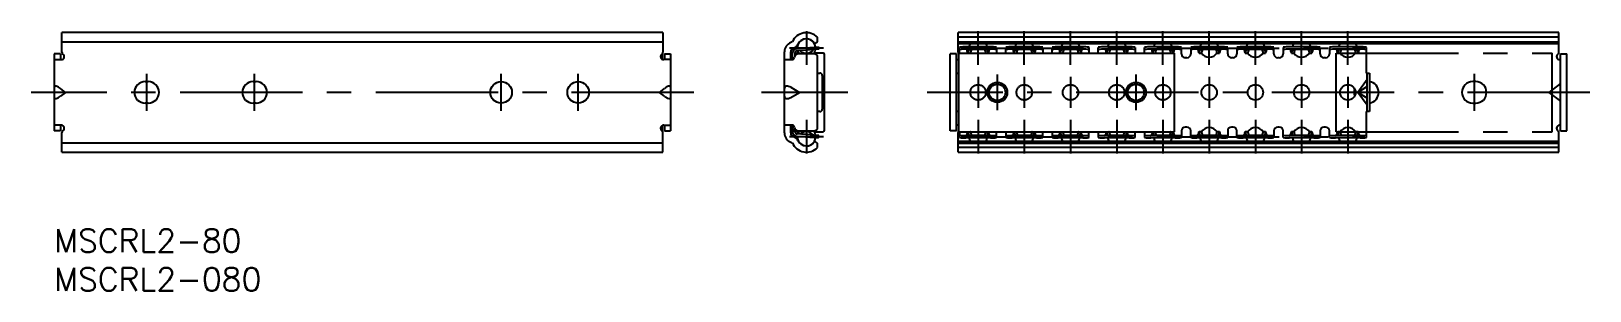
# Model space of a CAD drawing. Extents: x -3 to 199, y -8 to 26.
import ezdxf

# ---------------------------------------------------------------- set-up
doc = ezdxf.new("R2010")
doc.units = 0
doc.header["$LTSCALE"] = 0.5
for name, pattern in [('CENTER', [50.8, 31.75, -6.35, 6.35, -6.35]), ('DASHED', [19.05, 12.7, -6.35]), ('PHANTOM', [63.5, 31.75, -6.35, 6.35, -6.35, 6.35, -6.35])]:
    doc.linetypes.add(name, pattern=pattern)
for name, color, linetype in [('MSM_CENTER', 1, 'CENTER'), ('MSM_CONTINUOUS', 7, 'CONTINUOUS'), ('MSM_DASHED', 4, 'DASHED'), ('MSM_IMAGINARY', 6, 'PHANTOM'), ('MSM_NARROW', 5, 'CONTINUOUS'), ('MSM_PART_NUMBER', 7, 'CONTINUOUS')]:
    doc.layers.add(name, color=color, linetype=linetype)
doc.styles.get("Standard").update_dxf_attribs({"font": 'txt.shx', "height": 1.5, "bigfont": 'bigfont.shx'})

# ---------------------------------------------------------------- blocks, each defined once
blk = doc.blocks.new('*U26')
at = {"layer": 'MSM_PART_NUMBER'}
blk.add_text('MSCRL2-80', height=3, dxfattribs=at).set_placement((0, -3))
blk = doc.blocks.new('*U27')
at = {"layer": 'MSM_PART_NUMBER'}
blk.add_text('MSCRL2-080', height=3, dxfattribs=at).set_placement((0, -8))

msp = doc.modelspace()

# ---------------------------------------------------------------- linework, layer by layer
at = {"layer": 'MSM_CENTER'}
for p, q in [((97.63, 25.69), (97.63, 21.31)), ((119.9, 21.31), (119.9, 25.69)), ((125.9, 21.31), (125.9, 25.69)), ((131.9, 21.31), (131.9, 25.69)), ((137.9, 21.31), (137.9, 25.69)), ((143.9, 21.31), (143.9, 25.69)), ((149.9, 21.31), (149.9, 25.69)), ((155.9, 21.31), (155.9, 25.69)), ((161.9, 21.31), (161.9, 25.69)), ((167.9, 21.31), (167.9, 25.69)), ((99.82, 23.5), (95.44, 23.5)), ((117.71, 23.5), (170.1, 23.5)), ((12, 15.35), (12, 20.15)), ((26, 15.35), (26, 20.15)), ((58, 15.35), (58, 20.15)), ((68, 15.35), (68, 20.15)), ((119.9, 19.75), (119.9, 15.75)), ((122.4, 20.05), (122.4, 15.45)), ((125.9, 19.75), (125.9, 15.75)), ((131.9, 19.75), (131.9, 15.75)), ((137.9, 19.75), (137.9, 15.75)), ((140.4, 20.05), (140.4, 15.45)), ((143.9, 19.75), (143.9, 15.75)), ((149.9, 19.75), (149.9, 15.75)), ((155.9, 19.75), (155.9, 15.75)), ((161.9, 19.75), (161.9, 15.75)), ((167.9, 19.75), (167.9, 15.75)), ((184.3, 20.15), (184.3, 15.35)), ((83, 17.75), (-3, 17.75)), ((102.98, 17.75), (91.78, 17.75)), ((199.3, 17.75), (113.3, 17.75)), ((97.63, 14.19), (97.63, 9.81)), ((119.9, 14.19), (119.9, 9.81)), ((125.9, 14.19), (125.9, 9.81)), ((131.9, 14.19), (131.9, 9.81)), ((137.9, 14.19), (137.9, 9.81)), ((143.9, 14.19), (143.9, 9.81)), ((149.9, 14.19), (149.9, 9.81)), ((155.9, 14.19), (155.9, 9.81)), ((161.9, 14.19), (161.9, 9.81)), ((167.9, 14.19), (167.9, 9.81)), ((99.82, 12), (95.44, 12)), ((117.71, 12), (170.1, 12))]:
    msp.add_line(p, q, dxfattribs=at)
at = {"layer": 'MSM_CONTINUOUS'}
for p, q in [((79, 25.5), (1, 25.5)), ((1, 22.97), (1, 25.5)), ((1, 24.3), (79, 24.3)), ((79, 25.5), (79, 22.97)), ((95.79, 24.3), (95.6, 24.22)), ((98.67, 24.1), (99.06, 24.33)), ((99.06, 24.33), (99.06, 24.9)), ((195.3, 25.5), (117.3, 25.5)), ((117.3, 22.97), (117.3, 25.5)), ((195.3, 24.9), (117.3, 24.9)), ((117.3, 24.33), (195.3, 24.33)), ((195.3, 22.97), (195.3, 25.5)), ((0.8, 22.75), (0, 22.75)), ((0, 22.75), (0, 12.75)), ((0.8, 22.75), (0.8, 22)), ((78.8, 22.14), (78.8, 22.66)), ((78.9, 22.75), (78.9, 22.05)), ((79.2, 22.75), (79.2, 22)), ((79.2, 22.75), (80, 22.75)), ((80, 22.75), (80, 12.75)), ((94.78, 12.49), (94.78, 23.01)), ((95.58, 22), (95.58, 23.01)), ((95.83, 22), (95.83, 22.85)), ((95.89, 23.48), (96.09, 23.55)), ((96.13, 22.85), (96.13, 22.47)), ((96.33, 22.75), (96.33, 22.68)), ((96.39, 23.45), (99.21, 23.65)), ((99.23, 23.35), (96.41, 23.15)), ((96.52, 22.85), (96.43, 22.85)), ((98.58, 22.75), (96.58, 22.75)), ((96.69, 22.75), (96.68, 22.77)), ((98.58, 22.77), (98.57, 22.75)), ((99.78, 22.85), (98.74, 22.85)), ((99.21, 23.65), (99.23, 23.35)), ((99.98, 12.85), (99.98, 22.65)), ((117.1, 22.75), (116.3, 22.75)), ((116.3, 12.75), (116.3, 22.75)), ((117.1, 12.75), (117.1, 22.75)), ((117.3, 24.1), (195.3, 24.1)), ((117.4, 12.65), (117.4, 22.85)), ((117.4, 22.85), (145.4, 22.85)), ((117.5, 22.85), (117.5, 23.59)), ((121.5, 23.65), (118.3, 23.65)), ((121.5, 23.35), (118.3, 23.35)), ((118.45, 23.25), (118.45, 23.23)), ((118.69, 23.3), (119.03, 23.3)), ((120.78, 23.3), (121.12, 23.3)), ((121.36, 23.25), (121.36, 23.23)), ((122.3, 23.59), (122.3, 22.85)), ((123.5, 22.85), (123.5, 23.59)), ((127.5, 23.65), (124.3, 23.65)), ((127.5, 23.35), (124.3, 23.35)), ((124.45, 23.25), (124.45, 23.23)), ((124.69, 23.3), (125.03, 23.3)), ((126.78, 23.3), (127.12, 23.3)), ((127.36, 23.25), (127.36, 23.23)), ((128.3, 23.59), (128.3, 22.85)), ((129.5, 22.85), (129.5, 23.59)), ((133.5, 23.65), (130.3, 23.65)), ((133.5, 23.35), (130.3, 23.35)), ((130.45, 23.25), (130.45, 23.23)), ((130.69, 23.3), (131.03, 23.3)), ((132.78, 23.3), (133.12, 23.3)), ((133.36, 23.25), (133.36, 23.23)), ((134.3, 23.59), (134.3, 22.85)), ((135.5, 22.85), (135.5, 23.59)), ((139.5, 23.65), (136.3, 23.65)), ((139.5, 23.35), (136.3, 23.35)), ((136.45, 23.25), (136.45, 23.23)), ((136.69, 23.3), (137.03, 23.3)), ((138.78, 23.3), (139.12, 23.3)), ((139.36, 23.25), (139.36, 23.23)), ((140.3, 23.59), (140.3, 22.85)), ((141.5, 22.85), (141.5, 23.59)), ((145.5, 23.65), (142.3, 23.65)), ((145.5, 23.35), (142.3, 23.35)), ((142.45, 23.25), (142.45, 23.23)), ((142.69, 23.3), (143.03, 23.3)), ((144.78, 23.3), (145.12, 23.3)), ((145.36, 23.25), (145.36, 23.23)), ((145.4, 12.65), (145.4, 22.85)), ((146.3, 22.75), (146.3, 23.59)), ((147.5, 23.59), (147.5, 22.75)), ((151.5, 23.65), (148.3, 23.65)), ((151.5, 23.35), (148.3, 23.35)), ((148.45, 23.25), (148.45, 23.23)), ((148.58, 22.84), (148.88, 22.84)), ((148.69, 23.3), (149.03, 23.3)), ((150.78, 23.3), (151.12, 23.3)), ((150.93, 22.84), (151.23, 22.84)), ((151.36, 23.25), (151.36, 23.23)), ((152.3, 22.75), (152.3, 23.59)), ((153.5, 23.59), (153.5, 22.75)), ((157.5, 23.65), (154.3, 23.65)), ((157.5, 23.35), (154.3, 23.35)), ((154.45, 23.25), (154.45, 23.23)), ((154.58, 22.84), (154.88, 22.84)), ((154.69, 23.3), (155.03, 23.3)), ((156.78, 23.3), (157.12, 23.3)), ((156.93, 22.84), (157.23, 22.84)), ((157.36, 23.25), (157.36, 23.23)), ((158.3, 22.75), (158.3, 23.59)), ((159.5, 23.59), (159.5, 22.75)), ((163.5, 23.65), (160.3, 23.65)), ((163.5, 23.35), (160.3, 23.35)), ((160.45, 23.25), (160.45, 23.23)), ((160.58, 22.84), (160.88, 22.84)), ((160.69, 23.3), (161.03, 23.3)), ((162.78, 23.3), (163.12, 23.3)), ((162.93, 22.84), (163.23, 22.84)), ((163.36, 23.25), (163.36, 23.23)), ((164.3, 22.75), (164.3, 23.59)), ((165.5, 23.59), (165.5, 22.75)), ((169.5, 23.65), (166.3, 23.65)), ((169.5, 23.35), (166.3, 23.35)), ((166.45, 23.25), (166.45, 23.23)), ((166.58, 22.84), (166.88, 22.84)), ((166.69, 23.3), (167.03, 23.3)), ((168.78, 23.3), (169.12, 23.3)), ((168.93, 22.84), (169.23, 22.84)), ((169.36, 23.25), (169.36, 23.23)), ((170.3, 20.25), (170.3, 23.59)), ((195.5, 22.75), (196.3, 22.75)), ((195.5, 12.75), (195.5, 22.75)), ((196.3, 12.75), (196.3, 22.75)), ((0, 22), (0.9, 22)), ((80, 22), (79.1, 22)), ((94.78, 22), (95.78, 22)), ((99.08, 13.25), (99.08, 22.25)), ((99.08, 20.25), (99.38, 20.25)), ((117.1, 22), (117.2, 22)), ((117.1, 20.25), (117.4, 20.25)), ((147, 22.25), (146.8, 22.25)), ((153, 22.25), (152.8, 22.25)), ((159, 22.25), (158.8, 22.25)), ((165, 22.25), (164.8, 22.25)), ((170.3, 20.25), (170.7, 20.25)), ((170.4, 15.25), (170.4, 20.25)), ((170.7, 20.25), (170.7, 15.25)), ((195.5, 22), (195.4, 22)), ((1.46, 17.75), (0.8, 18.26)), ((11.8, 19.15), (12.2, 19.15)), ((25.8, 19.15), (26.2, 19.15)), ((78.54, 17.75), (79.2, 18.26)), ((95.58, 18.41), (96.72, 17.75)), ((99.68, 19.95), (99.68, 15.55)), ((170.4, 19.4), (169.2, 17.75)), ((170.4, 18.5), (169.2, 17.75)), ((184.5, 19.15), (184.1, 19.15)), ((195.5, 18.9), (194, 17.75)), ((1.46, 17.75), (0.8, 17.24)), ((12.2, 16.35), (11.8, 16.35)), ((26.2, 16.35), (25.8, 16.35)), ((79.2, 17.24), (78.54, 17.75)), ((95.58, 17.09), (96.72, 17.75)), ((170.4, 17), (169.2, 17.75)), ((170.4, 16.1), (169.2, 17.75)), ((184.1, 16.35), (184.5, 16.35)), ((194, 17.75), (195.5, 16.6)), ((99.38, 15.25), (99.08, 15.25)), ((117.4, 15.25), (117.1, 15.25)), ((170.7, 15.25), (170.3, 15.25)), ((170.3, 11.91), (170.3, 15.25)), ((0.9, 13.5), (0, 13.5)), ((0.8, 12.75), (0, 12.75)), ((0.8, 13.5), (0.8, 12.75)), ((1, 10), (1, 12.53)), ((78.8, 13.36), (78.8, 12.84)), ((78.9, 13.45), (78.9, 12.75)), ((79, 10), (79, 12.53)), ((79.1, 13.5), (80, 13.5)), ((79.2, 13.5), (79.2, 12.75)), ((79.2, 12.75), (80, 12.75)), ((95.78, 13.5), (94.78, 13.5)), ((95.58, 12.49), (95.58, 13.5)), ((95.83, 13.5), (95.83, 12.65)), ((96.13, 12.65), (96.13, 13.03)), ((96.33, 12.82), (96.33, 12.75)), ((99.23, 12.15), (96.41, 12.35)), ((96.43, 12.65), (96.52, 12.65)), ((96.58, 12.75), (98.58, 12.75)), ((96.68, 12.73), (96.69, 12.75)), ((98.57, 12.75), (98.58, 12.73)), ((98.74, 12.65), (99.78, 12.65)), ((99.21, 11.85), (99.23, 12.15)), ((117.1, 12.75), (116.3, 12.75)), ((117.2, 13.5), (117.1, 13.5)), ((117.3, 10), (117.3, 12.53)), ((117.4, 12.65), (145.4, 12.65)), ((117.5, 12.65), (117.5, 11.91)), ((121.5, 12.15), (118.3, 12.15)), ((118.45, 12.25), (118.45, 12.27)), ((118.69, 12.2), (119.03, 12.2)), ((120.78, 12.2), (121.12, 12.2)), ((121.36, 12.25), (121.36, 12.27)), ((122.3, 11.91), (122.3, 12.65)), ((123.5, 12.65), (123.5, 11.91)), ((127.5, 12.15), (124.3, 12.15)), ((124.45, 12.25), (124.45, 12.27)), ((124.69, 12.2), (125.03, 12.2)), ((126.78, 12.2), (127.12, 12.2)), ((127.36, 12.25), (127.36, 12.27)), ((128.3, 11.91), (128.3, 12.65)), ((129.5, 12.65), (129.5, 11.91)), ((133.5, 12.15), (130.3, 12.15)), ((130.45, 12.25), (130.45, 12.27)), ((130.69, 12.2), (131.03, 12.2)), ((132.78, 12.2), (133.12, 12.2)), ((133.36, 12.25), (133.36, 12.27)), ((134.3, 11.91), (134.3, 12.65)), ((135.5, 12.65), (135.5, 11.91)), ((139.5, 12.15), (136.3, 12.15)), ((136.45, 12.25), (136.45, 12.27)), ((136.69, 12.2), (137.03, 12.2)), ((138.78, 12.2), (139.12, 12.2)), ((139.36, 12.25), (139.36, 12.27)), ((140.3, 11.91), (140.3, 12.65)), ((141.5, 12.65), (141.5, 11.91)), ((145.5, 12.15), (142.3, 12.15)), ((142.45, 12.25), (142.45, 12.27)), ((142.69, 12.2), (143.03, 12.2)), ((145.12, 12.2), (144.78, 12.2)), ((145.36, 12.25), (145.36, 12.27)), ((146.3, 12.75), (146.3, 11.91)), ((147, 13.25), (146.8, 13.25)), ((147.5, 11.91), (147.5, 12.75)), ((151.5, 12.15), (148.3, 12.15)), ((148.45, 12.25), (148.45, 12.27)), ((148.58, 12.66), (148.88, 12.66)), ((148.69, 12.2), (149.03, 12.2)), ((150.78, 12.2), (151.12, 12.2)), ((150.93, 12.66), (151.23, 12.66)), ((151.36, 12.25), (151.36, 12.27)), ((152.3, 12.75), (152.3, 11.91)), ((153, 13.25), (152.8, 13.25)), ((153.5, 11.91), (153.5, 12.75)), ((157.5, 12.15), (154.3, 12.15)), ((154.45, 12.25), (154.45, 12.27)), ((154.58, 12.66), (154.88, 12.66)), ((154.69, 12.2), (155.03, 12.2)), ((156.78, 12.2), (157.12, 12.2)), ((156.93, 12.66), (157.23, 12.66)), ((157.36, 12.25), (157.36, 12.27)), ((158.3, 12.75), (158.3, 11.91)), ((159, 13.25), (158.8, 13.25)), ((159.5, 11.91), (159.5, 12.75)), ((163.5, 12.15), (160.3, 12.15)), ((160.45, 12.25), (160.45, 12.27)), ((160.58, 12.66), (160.88, 12.66)), ((160.69, 12.2), (161.03, 12.2)), ((162.78, 12.2), (163.12, 12.2)), ((162.93, 12.66), (163.23, 12.66)), ((163.36, 12.25), (163.36, 12.27)), ((164.3, 12.75), (164.3, 11.91)), ((165, 13.25), (164.8, 13.25)), ((165.5, 11.91), (165.5, 12.75)), ((169.5, 12.15), (166.3, 12.15)), ((166.45, 12.25), (166.45, 12.27)), ((166.58, 12.66), (166.88, 12.66)), ((166.69, 12.2), (167.03, 12.2)), ((168.78, 12.2), (169.12, 12.2)), ((168.93, 12.66), (169.23, 12.66)), ((169.36, 12.25), (169.36, 12.27)), ((195.3, 10), (195.3, 12.53)), ((195.4, 13.5), (195.5, 13.5)), ((195.5, 12.75), (196.3, 12.75)), ((1, 11.2), (79, 11.2)), ((95.6, 11.28), (95.79, 11.2)), ((96.09, 11.95), (95.89, 12.02)), ((96.39, 12.05), (99.21, 11.85)), ((99.06, 11.17), (98.67, 11.4)), ((99.06, 10.6), (99.06, 11.17)), ((117.3, 11.4), (195.3, 11.4)), ((117.3, 11.17), (195.3, 11.17)), ((195.3, 10.6), (117.3, 10.6)), ((121.5, 11.85), (118.3, 11.85)), ((127.5, 11.85), (124.3, 11.85)), ((133.5, 11.85), (130.3, 11.85)), ((139.5, 11.85), (136.3, 11.85)), ((145.5, 11.85), (142.3, 11.85)), ((151.5, 11.85), (148.3, 11.85)), ((157.5, 11.85), (154.3, 11.85)), ((163.5, 11.85), (160.3, 11.85)), ((169.5, 11.85), (166.3, 11.85)), ((1, 10), (79, 10)), ((117.3, 10), (195.3, 10))]:
    msp.add_line(p, q, dxfattribs=at)
for centre, radius in [((58, 17.75), 1.4), ((68, 17.75), 1.4), ((122.4, 17.75), 1.06), ((140.4, 17.75), 1.06), ((149.9, 17.75), 1), ((155.9, 17.75), 1), ((161.9, 17.75), 1), ((167.9, 17.75), 1)]:
    msp.add_circle(centre, radius, dxfattribs=at)
for centre, radius, start, end in [((97.63, 23.5), 2, 44.3568, 156.5216), ((97.63, 23.5), 1.19, 5.9004, 182.0996), ((97.63, 23.5), 1.2, 30, 156.5216), ((0.9, 22.4), 0.4, 270.0001, 55.1501), ((1.3, 22.97), 0.3, 180.0005, 235.1499), ((79.1, 22.4), 0.4, 124.8499, 269.9999), ((78.7, 22.97), 0.3, 304.8499, 0), ((96.08, 23.01), 1.3, 111.7, 180), ((96.08, 23.01), 0.5, 111.7, 180), ((95.78, 22.3), 0.3, 269.9999, 356.4167), ((96.43, 22.85), 0.6, 94, 180), ((96.58, 22.25), 0.5, 90, 176.4167), ((95.79, 24.3), 0.8, 291.7, 336.5216), ((96.43, 22.85), 0.3, 94.0001, 180), ((96.43, 22.75), 0.1, 90.0002, 180), ((97.63, 23.5), 1.19, 196.6389, 219.0443), ((96.52, 22.65), 0.2, 37.3833, 89.9998), ((97.59, 23.99), 1.16, 224.8227, 323.1773), ((97.63, 23.5), 1.19, 320.9557, 351.3611), ((98.74, 22.65), 0.2, 90.0002, 142.6166), ((98.58, 22.25), 0.5, 360, 90), ((99.78, 22.65), 0.2, 0.0001, 89.9999), ((117.6, 22.97), 0.3, 180.0006, 228.1897), ((118.11, 20.74), 2.92, 86.0862, 101.8944), ((118.11, 20.44), 2.92, 86.0862, 101.8944), ((118.67, 22.86), 0.44, 86.8426, 119.3493), ((119.9, 23.49), 1.48, 190.1694, 205.9112), ((120.09, 22.73), 1.51, 157.7059, 175.3596), ((119.9, 23.5), 1.19, 149.7392, 172.7624), ((120.45, 22.6), 1.58, 153.6968, 170.8946), ((119.9, 23.5), 1.19, 211.3969, 213.0883), ((119.9, 9.56), 13.77, 86.3463, 93.6537), ((119.77, 22.73), 1.16, 5.9401, 29.4919), ((119.9, 23.5), 1.19, 326.9117, 328.7307), ((119.9, 23.5), 1.19, 7.2376, 30.2608), ((121.14, 22.86), 0.44, 60.6507, 93.1574), ((119.73, 22.73), 1.5, 4.5695, 22.34), ((119.9, 23.49), 1.48, 334.0888, 349.8308), ((121.7, 20.74), 2.92, 78.1054, 93.914), ((121.7, 20.44), 2.92, 78.1054, 93.914), ((124.11, 20.74), 2.92, 86.0861, 101.8945), ((124.11, 20.44), 2.92, 86.0861, 101.8945), ((124.67, 22.86), 0.44, 86.8426, 119.3493), ((125.9, 23.49), 1.48, 190.1694, 205.9112), ((126.09, 22.73), 1.51, 157.7059, 175.3596), ((125.9, 23.5), 1.19, 149.7392, 172.7624), ((126.45, 22.6), 1.58, 153.6968, 170.8946), ((125.9, 23.5), 1.19, 211.3969, 213.0883), ((125.9, 9.56), 13.77, 86.3463, 93.6537), ((125.77, 22.73), 1.16, 5.9401, 29.4919), ((125.9, 23.5), 1.19, 326.9117, 328.7307), ((125.9, 23.5), 1.19, 7.2376, 30.2608), ((127.14, 22.86), 0.44, 60.6507, 93.1574), ((125.73, 22.73), 1.5, 4.5695, 22.34), ((125.9, 23.49), 1.48, 334.0888, 349.8308), ((127.7, 20.74), 2.92, 78.1055, 93.9139), ((127.7, 20.44), 2.92, 78.1055, 93.9139), ((130.11, 20.74), 2.92, 86.0861, 101.8945), ((130.11, 20.44), 2.92, 86.0861, 101.8945), ((130.67, 22.86), 0.44, 86.8426, 119.3493), ((131.9, 23.49), 1.48, 190.1694, 205.9112), ((132.09, 22.73), 1.51, 157.7059, 175.3596), ((131.9, 23.5), 1.19, 149.7392, 172.7624), ((132.45, 22.6), 1.58, 153.6968, 170.8946), ((131.9, 23.5), 1.19, 211.3969, 213.0883), ((131.9, 9.56), 13.77, 86.3463, 93.6537), ((131.77, 22.73), 1.16, 5.9401, 29.4919), ((131.9, 23.5), 1.19, 326.9117, 328.7307), ((131.9, 23.5), 1.19, 7.2376, 30.2608), ((133.14, 22.86), 0.44, 60.6507, 93.1574), ((131.73, 22.73), 1.5, 4.5695, 22.34), ((131.9, 23.49), 1.48, 334.0888, 349.8308), ((133.7, 20.74), 2.92, 78.1056, 93.9139), ((133.7, 20.44), 2.92, 78.1056, 93.9139), ((136.11, 20.74), 2.92, 86.0861, 101.8945), ((136.11, 20.44), 2.92, 86.0861, 101.8945), ((136.67, 22.86), 0.44, 86.8426, 119.3493), ((137.9, 23.49), 1.48, 190.1694, 205.9112), ((138.09, 22.73), 1.51, 157.7059, 175.3596), ((137.9, 23.5), 1.19, 149.7392, 172.7624), ((138.45, 22.6), 1.58, 153.6968, 170.8946), ((137.9, 23.5), 1.19, 211.3969, 213.0883), ((137.9, 9.56), 13.77, 86.3463, 93.6537), ((137.77, 22.73), 1.16, 5.9401, 29.4919), ((137.9, 23.5), 1.19, 326.9117, 328.7307), ((137.9, 23.5), 1.19, 7.2376, 30.2608), ((139.14, 22.86), 0.44, 60.6507, 93.1574), ((137.73, 22.73), 1.5, 4.5695, 22.34), ((137.9, 23.49), 1.48, 334.0888, 349.8308), ((139.7, 20.74), 2.92, 78.1055, 93.9139), ((139.7, 20.44), 2.92, 78.1055, 93.9139), ((142.11, 20.74), 2.92, 86.0861, 101.8945), ((142.11, 20.44), 2.92, 86.0861, 101.8945), ((142.67, 22.86), 0.44, 86.8426, 119.3493), ((143.9, 23.49), 1.48, 190.1694, 205.9112), ((144.09, 22.73), 1.51, 157.7059, 175.3596), ((143.9, 23.5), 1.19, 149.7392, 172.7624), ((144.45, 22.6), 1.58, 153.6968, 170.8946), ((143.9, 23.5), 1.19, 211.3969, 213.0883), ((143.9, 9.56), 13.77, 86.3463, 93.6537), ((143.77, 22.73), 1.16, 5.9401, 29.4919), ((143.9, 23.5), 1.19, 326.9117, 328.7307), ((143.9, 23.5), 1.19, 7.2376, 30.2608), ((145.14, 22.86), 0.44, 60.6507, 93.1574), ((143.73, 22.73), 1.5, 4.5695, 22.34), ((143.9, 23.49), 1.48, 334.0888, 349.8308), ((145.7, 20.74), 2.92, 78.1055, 93.9139), ((145.7, 20.44), 2.92, 78.1055, 93.9139), ((146.8, 22.75), 0.5, 180, 270), ((147, 22.75), 0.5, 270, 360), ((148.11, 20.74), 2.92, 86.0861, 101.8945), ((148.11, 20.44), 2.92, 86.0861, 101.8945), ((148.67, 22.86), 0.44, 86.8424, 119.3495), ((149.9, 23.49), 1.48, 190.1694, 206.4183), ((150.08, 22.73), 1.5, 157.6802, 175.8812), ((149.9, 23.5), 1.19, 149.7392, 172.7624), ((150.45, 22.6), 1.58, 153.6968, 171.3239), ((149.9, 23.5), 1.19, 211.3969, 328.7307), ((149.9, 9.56), 13.77, 86.3463, 93.6537), ((149.77, 22.73), 1.16, 5.3584, 29.4919), ((149.9, 23.5), 1.19, 7.2376, 30.2608), ((151.14, 22.86), 0.44, 60.6505, 93.1575), ((149.73, 22.73), 1.5, 4.0869, 22.3515), ((149.9, 23.49), 1.48, 333.5817, 349.8306), ((151.7, 20.74), 2.92, 78.1055, 93.9139), ((151.7, 20.44), 2.92, 78.1055, 93.9139), ((152.8, 22.75), 0.5, 180.0001, 269.9999), ((153, 22.75), 0.5, 270, 360), ((154.11, 20.74), 2.92, 86.0861, 101.8945), ((154.11, 20.44), 2.92, 86.0861, 101.8945), ((154.67, 22.86), 0.44, 86.8424, 119.3495), ((155.9, 23.49), 1.48, 190.1694, 206.4183), ((156.08, 22.73), 1.5, 157.6802, 175.8812), ((155.9, 23.5), 1.19, 149.7392, 172.7624), ((156.45, 22.6), 1.58, 153.6968, 171.3239), ((155.9, 23.5), 1.19, 211.3969, 328.7307), ((155.9, 9.56), 13.77, 86.3463, 93.6537), ((155.77, 22.73), 1.16, 5.3584, 29.4919), ((155.9, 23.5), 1.19, 7.2376, 30.2608), ((157.14, 22.86), 0.44, 60.6505, 93.1575), ((155.73, 22.73), 1.5, 4.0869, 22.3515), ((155.9, 23.49), 1.48, 333.5817, 349.8306), ((157.7, 20.74), 2.92, 78.1055, 93.9139), ((157.7, 20.44), 2.92, 78.1055, 93.9139), ((158.8, 22.75), 0.5, 180, 270), ((159, 22.75), 0.5, 270, 360), ((160.11, 20.74), 2.92, 86.0861, 101.8945), ((160.11, 20.44), 2.92, 86.0861, 101.8945), ((160.67, 22.86), 0.44, 86.8424, 119.3495), ((161.9, 23.49), 1.48, 190.1694, 206.4183), ((162.08, 22.73), 1.5, 157.6802, 175.8812), ((161.9, 23.5), 1.19, 149.7392, 172.7624), ((162.45, 22.6), 1.58, 153.6968, 171.3239), ((161.9, 23.5), 1.19, 211.3969, 328.7307), ((161.9, 9.56), 13.77, 86.3463, 93.6537), ((161.77, 22.73), 1.16, 5.3584, 29.4919), ((161.9, 23.5), 1.19, 7.2376, 30.2608), ((163.14, 22.86), 0.44, 60.6505, 93.1575), ((161.73, 22.73), 1.5, 4.0869, 22.3515), ((161.9, 23.49), 1.48, 333.5817, 349.8306), ((163.7, 20.74), 2.92, 78.1055, 93.9139), ((163.7, 20.44), 2.92, 78.1055, 93.9139), ((164.8, 22.75), 0.5, 180, 270), ((165, 22.75), 0.5, 270.0001, 359.9999), ((166.11, 20.74), 2.92, 86.0861, 101.8945), ((166.11, 20.44), 2.92, 86.0861, 101.8945), ((166.67, 22.86), 0.44, 86.8424, 119.3495), ((167.9, 23.49), 1.48, 190.1694, 206.4183), ((168.08, 22.73), 1.5, 157.6802, 175.8812), ((167.9, 23.5), 1.19, 149.7392, 172.7624), ((168.45, 22.6), 1.58, 153.6968, 171.3239), ((167.9, 23.5), 1.19, 211.3969, 328.7307), ((167.9, 9.56), 13.77, 86.3463, 93.6537), ((167.77, 22.73), 1.16, 5.3584, 29.4919), ((167.9, 23.5), 1.19, 7.2376, 30.2608), ((169.14, 22.86), 0.44, 60.6505, 93.1575), ((167.73, 22.73), 1.5, 4.0869, 22.3515), ((167.9, 23.49), 1.48, 333.5817, 349.8306), ((169.7, 20.74), 2.92, 78.1055, 93.9139), ((169.7, 20.44), 2.92, 78.1055, 93.9139), ((195.4, 22.4), 0.4, 124.8499, 269.9999), ((195, 22.97), 0.3, 304.8501, 359.9995), ((99.38, 19.95), 0.3, 0, 90), ((117.2, 22.4), 0.4, 270.0004, 299.9996), ((0.19, 18.4), 0.186, 131.6472, 176.8866), ((0.17, 18.33), 0.234, 73.9691, 117.3716), ((-0.19, 17.08), 1.53, 49.9878, 74.1064), ((11.8, 17.75), 1.4, 90, 270), ((12.2, 17.75), 1.4, 270, 90), ((25.8, 17.75), 1.4, 90, 270), ((26.2, 17.75), 1.4, 270, 90), ((80.26, 16.96), 1.68, 109.1197, 129.3603), ((79.83, 18.19), 0.377, 81.2365, 108.5029), ((79.83, 18.4), 0.168, 2.8524, 69.5819), ((95.09, 18.25), 0.315, 104.8902, 179.1606), ((95.08, 17.64), 0.917, 56.9362, 94.0777), ((170.1, 17.75), 1.4, 160.4144, 199.7842), ((170.5, 17.75), 1.4, 278.2132, 81.7868), ((184.1, 17.75), 1.4, 90, 270), ((184.5, 17.75), 1.4, 270, 90), ((0.19, 17.1), 0.186, 183.1134, 228.3528), ((0.17, 17.17), 0.234, 242.6284, 286.0309), ((-0.19, 18.42), 1.53, 285.8936, 310.0122), ((80.48, 18.88), 2.08, 231.9105, 244.9167), ((79.84, 17.44), 0.504, 241.9977, 276.5042), ((79.84, 17.09), 0.164, 290.8329, 358.1447), ((95.1, 17.25), 0.32, 181.4323, 254.5168), ((95.08, 17.86), 0.917, 265.9223, 303.0638), ((99.38, 15.55), 0.3, 270, 360), ((0.9, 13.1), 0.4, 304.8499, 89.9999), ((1.3, 12.53), 0.3, 124.8501, 179.9995), ((79.1, 13.1), 0.4, 90.0001, 235.1501), ((78.7, 12.53), 0.3, 0.0005, 55.1499), ((96.08, 12.49), 1.3, 180, 248.3), ((96.08, 12.49), 0.5, 180, 248.3), ((95.78, 13.2), 0.3, 3.5833, 90.0001), ((96.43, 12.65), 0.6, 180, 266), ((96.58, 13.25), 0.5, 183.5833, 270), ((96.43, 12.65), 0.3, 180, 265.9999), ((96.43, 12.75), 0.1, 180, 269.9998), ((97.63, 12), 1.19, 140.9557, 163.3611), ((96.52, 12.85), 0.2, 270.0002, 322.6167), ((97.59, 11.5), 1.16, 37.0872, 134.9128), ((97.63, 12), 1.19, 8.6389, 39.0443), ((98.58, 13.25), 0.5, 270, 0), ((98.74, 12.85), 0.2, 217.3834, 269.9998), ((99.78, 12.85), 0.2, 270.0001, 359.9999), ((117.2, 13.1), 0.4, 60.0004, 89.9996), ((117.6, 12.53), 0.3, 131.8103, 179.9994), ((118.11, 15.06), 2.92, 258.1056, 273.9138), ((119.9, 12.01), 1.48, 154.0888, 169.8306), ((118.67, 12.64), 0.44, 240.6507, 273.1574), ((120.09, 12.77), 1.51, 184.6404, 202.2941), ((120.45, 12.9), 1.58, 189.1054, 206.3032), ((119.9, 12), 1.19, 146.9117, 148.6031), ((119.9, 25.94), 13.77, 266.3463, 273.6537), ((119.77, 12.77), 1.16, 330.5081, 354.0599), ((119.9, 12), 1.19, 31.2693, 33.0883), ((119.73, 12.77), 1.5, 337.66, 355.4305), ((121.14, 12.64), 0.44, 266.8426, 299.3493), ((119.9, 12.01), 1.48, 10.1692, 25.9112), ((121.7, 15.06), 2.92, 266.086, 281.8946), ((124.11, 15.06), 2.92, 258.1055, 273.9139), ((125.9, 12.01), 1.48, 154.0888, 169.8306), ((124.67, 12.64), 0.44, 240.6507, 273.1574), ((126.09, 12.77), 1.51, 184.6404, 202.2941), ((126.45, 12.9), 1.58, 189.1054, 206.3032), ((125.9, 12), 1.19, 146.9117, 148.6031), ((125.9, 25.94), 13.77, 266.3463, 273.6537), ((125.77, 12.77), 1.16, 330.5081, 354.0599), ((125.9, 12), 1.19, 31.2693, 33.0883), ((125.73, 12.77), 1.5, 337.66, 355.4305), ((127.14, 12.64), 0.44, 266.8426, 299.3493), ((125.9, 12.01), 1.48, 10.1692, 25.9112), ((127.7, 15.06), 2.92, 266.0861, 281.8945), ((130.11, 15.06), 2.92, 258.1055, 273.9139), ((131.9, 12.01), 1.48, 154.0888, 169.8306), ((130.67, 12.64), 0.44, 240.6504, 273.1577), ((132.09, 12.77), 1.51, 184.6404, 202.2941), ((132.45, 12.9), 1.58, 189.1054, 206.3032), ((131.9, 12), 1.19, 146.9117, 148.6031), ((131.9, 25.94), 13.77, 266.3463, 273.6537), ((131.77, 12.77), 1.16, 330.5081, 354.0599), ((131.9, 12), 1.19, 31.2693, 33.0883), ((131.73, 12.77), 1.5, 337.66, 355.4305), ((133.14, 12.64), 0.44, 266.8426, 299.3491), ((133.14, 12.64), 0.44, 266.8426, 299.3493), ((131.9, 12.01), 1.48, 10.1692, 25.9112), ((133.7, 15.06), 2.92, 266.0861, 281.8944), ((136.11, 15.06), 2.92, 258.1055, 273.9139), ((137.9, 12.01), 1.48, 154.0888, 169.8306), ((136.67, 12.64), 0.44, 240.6507, 273.1574), ((138.09, 12.77), 1.51, 184.6404, 202.2941), ((138.45, 12.9), 1.58, 189.1054, 206.3032), ((137.9, 12), 1.19, 146.9117, 148.6031), ((137.9, 25.94), 13.77, 266.3463, 273.6537), ((137.77, 12.77), 1.16, 330.5081, 354.0599), ((137.9, 12), 1.19, 31.2693, 33.0883), ((137.73, 12.77), 1.5, 337.66, 355.4305), ((139.14, 12.64), 0.44, 266.8426, 299.3493), ((137.9, 12.01), 1.48, 10.1692, 25.9112), ((139.7, 15.06), 2.92, 266.0861, 281.8945), ((142.11, 15.06), 2.92, 258.1055, 273.9139), ((143.9, 12.01), 1.48, 154.0888, 169.8306), ((142.67, 12.64), 0.44, 240.6507, 273.1574), ((144.09, 12.77), 1.51, 184.6404, 202.2941), ((144.45, 12.9), 1.58, 189.1054, 206.3032), ((143.9, 12), 1.19, 146.9117, 148.6031), ((143.9, 25.94), 13.77, 266.3463, 273.6537), ((143.77, 12.77), 1.16, 330.5081, 354.0599), ((143.9, 12), 1.19, 31.2693, 33.0883), ((143.73, 12.77), 1.5, 337.66, 355.4305), ((145.14, 12.64), 0.44, 266.8426, 299.3493), ((143.9, 12.01), 1.48, 10.1692, 25.9112), ((145.7, 15.06), 2.92, 266.0861, 281.8945), ((146.8, 12.75), 0.5, 90, 180), ((147, 12.75), 0.5, 0, 90), ((148.11, 15.06), 2.92, 258.1055, 273.9139), ((149.9, 12.01), 1.48, 153.5817, 169.8306), ((148.67, 12.64), 0.44, 240.6505, 273.1576), ((150.08, 12.77), 1.5, 184.1188, 202.3198), ((150.45, 12.9), 1.58, 188.6761, 206.3032), ((149.9, 12), 1.19, 31.2693, 148.6031), ((149.9, 25.94), 13.77, 266.3463, 273.6537), ((149.77, 12.77), 1.16, 330.5081, 354.6416), ((149.73, 12.77), 1.5, 337.6485, 355.9131), ((151.14, 12.64), 0.44, 266.8425, 299.3495), ((149.9, 12.01), 1.48, 10.1694, 26.4183), ((151.7, 15.06), 2.92, 266.0861, 281.8945), ((152.8, 12.75), 0.5, 90.0001, 179.9999), ((153, 12.75), 0.5, 0, 90), ((154.11, 15.06), 2.92, 258.1055, 273.9139), ((155.9, 12.01), 1.48, 153.5817, 169.8306), ((154.67, 12.64), 0.44, 240.6505, 273.1576), ((156.08, 12.77), 1.5, 184.1188, 202.3198), ((156.45, 12.9), 1.58, 188.6761, 206.3032), ((155.9, 12), 1.19, 31.2693, 148.6031), ((155.9, 25.94), 13.77, 266.3463, 273.6537), ((155.77, 12.77), 1.16, 330.5081, 354.6416), ((155.73, 12.77), 1.5, 337.6485, 355.9131), ((157.14, 12.64), 0.44, 266.8425, 299.3495), ((155.9, 12.01), 1.48, 10.1694, 26.4183), ((157.7, 15.06), 2.92, 266.0861, 281.8945), ((158.8, 12.75), 0.5, 90, 180), ((159, 12.75), 0.5, 0, 90), ((160.11, 15.06), 2.92, 258.1055, 273.9139), ((161.9, 12.01), 1.48, 153.5817, 169.8306), ((160.67, 12.64), 0.44, 240.6505, 273.1576), ((162.08, 12.77), 1.5, 184.1188, 202.3198), ((162.45, 12.9), 1.58, 188.6761, 206.3032), ((161.9, 12), 1.19, 31.2693, 148.6031), ((161.9, 25.94), 13.77, 266.3463, 273.6537), ((161.77, 12.77), 1.16, 330.5081, 354.6416), ((161.73, 12.77), 1.5, 337.6485, 355.9131), ((163.14, 12.64), 0.44, 266.8425, 299.3495), ((161.9, 12.01), 1.48, 10.1694, 26.4183), ((163.7, 15.06), 2.92, 266.0861, 281.8945), ((164.8, 12.75), 0.5, 90, 180), ((165, 12.75), 0.5, 0.0001, 89.9999), ((166.11, 15.06), 2.92, 258.1055, 273.9139), ((167.9, 12.01), 1.48, 153.5817, 169.8306), ((166.67, 12.64), 0.44, 240.6505, 273.1576), ((168.08, 12.77), 1.5, 184.1188, 202.3198), ((168.45, 12.9), 1.58, 188.6761, 206.3032), ((167.9, 12), 1.19, 31.2693, 148.6031), ((167.9, 25.94), 13.77, 266.3463, 273.6537), ((167.77, 12.77), 1.16, 330.5081, 354.6416), ((167.73, 12.77), 1.5, 337.6485, 355.9131), ((169.14, 12.64), 0.44, 266.8425, 299.3495), ((167.9, 12.01), 1.48, 10.1694, 26.4183), ((169.7, 15.06), 2.92, 266.0861, 281.8945), ((195.4, 13.1), 0.4, 90.0001, 235.1501), ((195, 12.53), 0.3, 0.0005, 55.1499), ((97.63, 12), 2, 203.4784, 315.6432), ((95.79, 11.2), 0.8, 23.4784, 68.3), ((97.63, 12), 1.19, 177.9004, 354.0996), ((97.63, 12), 1.2, 203.4784, 330), ((118.11, 14.76), 2.92, 258.1056, 273.9138), ((119.9, 12), 1.19, 187.2376, 210.2608), ((119.9, 12), 1.19, 329.7392, 352.7624), ((121.7, 14.76), 2.92, 266.086, 281.8946), ((124.11, 14.76), 2.92, 258.1055, 273.9139), ((125.9, 12), 1.19, 187.2376, 210.2608), ((125.9, 12), 1.19, 329.7392, 352.7624), ((127.7, 14.76), 2.92, 266.0861, 281.8945), ((130.11, 14.76), 2.92, 258.1055, 273.9139), ((131.9, 12), 1.19, 187.2376, 210.2608), ((131.9, 12), 1.19, 329.7392, 352.7624), ((133.7, 14.76), 2.92, 266.0861, 281.8944), ((136.11, 14.76), 2.92, 258.1055, 273.9139), ((137.9, 12), 1.19, 187.2376, 210.2608), ((137.9, 12), 1.19, 329.7392, 352.7624), ((139.7, 14.76), 2.92, 266.0861, 281.8945), ((142.11, 14.76), 2.92, 258.1055, 273.9139), ((143.9, 12), 1.19, 187.2376, 210.2608), ((143.9, 12), 1.19, 329.7392, 352.7624), ((145.7, 14.76), 2.92, 266.0861, 281.8945), ((148.11, 14.76), 2.92, 258.1055, 273.9139), ((149.9, 12), 1.19, 187.2376, 210.2608), ((149.9, 12), 1.19, 329.7392, 352.7624), ((151.7, 14.76), 2.92, 266.0861, 281.8945), ((154.11, 14.76), 2.92, 258.1055, 273.9139), ((155.9, 12), 1.19, 187.2376, 210.2608), ((155.9, 12), 1.19, 329.7392, 352.7624), ((157.7, 14.76), 2.92, 266.0861, 281.8945), ((160.11, 14.76), 2.92, 258.1055, 273.9139), ((161.9, 12), 1.19, 187.2376, 210.2608), ((161.9, 12), 1.19, 329.7392, 352.7624), ((163.7, 14.76), 2.92, 266.0861, 281.8945), ((166.11, 14.76), 2.92, 258.1055, 273.9139), ((167.9, 12), 1.19, 187.2376, 210.2608), ((167.9, 12), 1.19, 329.7392, 352.7624), ((169.7, 14.76), 2.92, 266.0861, 281.8945)]:
    msp.add_arc(centre, radius, start, end, dxfattribs=at)
at = {"layer": 'MSM_DASHED'}
for centre in [(119.9, 17.75), (125.9, 17.75), (131.9, 17.75), (137.9, 17.75), (143.9, 17.75)]:
    msp.add_circle(centre, 1, dxfattribs=at)
at = {"layer": 'MSM_IMAGINARY'}
for p, q in [((166.4, 22.85), (194.4, 22.85)), ((166.4, 12.65), (166.4, 22.85)), ((194.4, 12.65), (194.4, 22.85)), ((166.4, 12.65), (194.4, 12.65))]:
    msp.add_line(p, q, dxfattribs=at)
at = {"layer": 'MSM_NARROW'}
for centre in [(122.4, 17.75), (140.4, 17.75)]:
    msp.add_circle(centre, 1.3, dxfattribs=at)

# ---------------------------------------------------------------- block references
at = {"layer": 'MSM_CONTINUOUS'}
for name in ['*U26', '*U27']:
    msp.add_blockref(name, (0, 0), dxfattribs=at)

doc.saveas('drawing.dxf')
